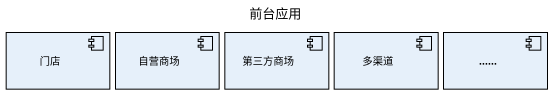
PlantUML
@startuml
title 前台应用
component 门店
component 自营商场
component 第三方商场
component 多渠道
component "......" as component1
@enduml
